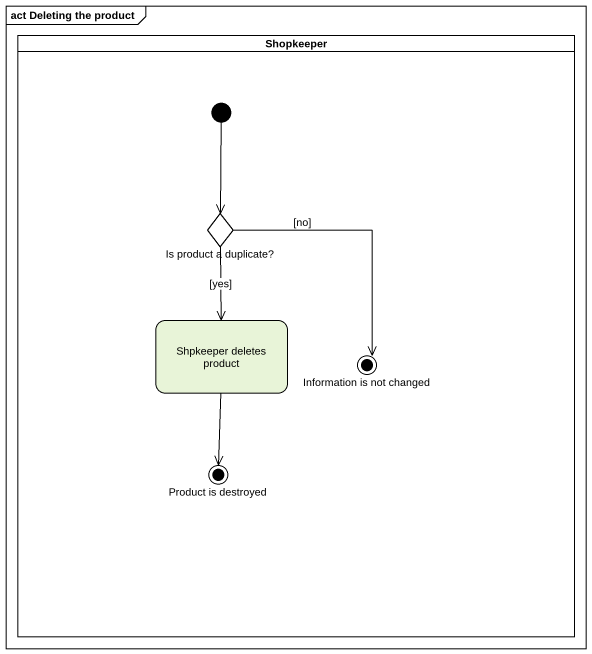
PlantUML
@startuml
mainframe act Deleting the product
hide empty description
state Shopkeeper <<partition>> {
  state "Is product a duplicate?" as Is_product_a_duplicate <<choice>>
  state "Shpkeeper deletes product" as Shpkeeper_deletes_product
  state "Information is not changed" as Information_is_not_changed <<end>>
  state "Product is destroyed" as Product_is_destroyed <<end>>
  [*] --> Is_product_a_duplicate
}
Is_product_a_duplicate --> Shpkeeper_deletes_product : [yes]
Is_product_a_duplicate --> Information_is_not_changed : [no]
Shpkeeper_deletes_product --> Product_is_destroyed
@enduml
